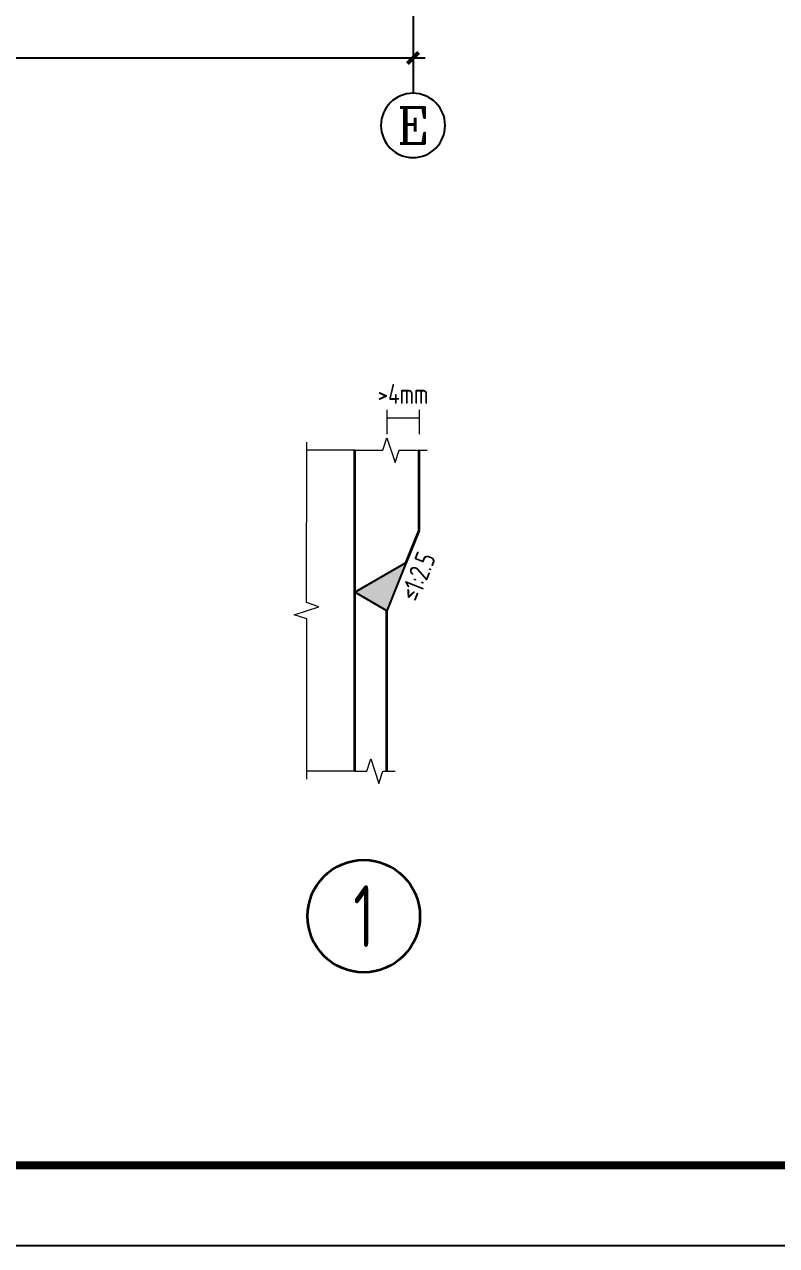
# Model space of a CAD drawing. Extents: x -307088 to 5640332, y -3541089 to -2181377.
# Drawn here: x 5535144 to 5544510, y -3216089 to -3200880 of the extents above; entities that cross this region are included whole.
import ezdxf
from ezdxf.enums import TextEntityAlignment as Align

# ---------------------------------------------------------------- set-up
doc = ezdxf.new("R2010")
doc.units = 0
doc.header["$LTSCALE"] = 100
doc.header["$MEASUREMENT"] = 0
doc.linetypes.add('2', pattern=[1850, 1200, -300, 50, -300])
doc.layers.get('0').update_dxf_attribs({"linetype": 'CONTINUOUS'})
for name, color, linetype in [('10', 7, 'CONTINUOUS'), ('AXIS', 3, 'CONTINUOUS'), ('AXIS_TEXT', 7, 'CONTINUOUS'), ('PUB_DIM', 3, 'CONTINUOUS'), ('PUB_TITLE', 4, 'CONTINUOUS'), ('墙线__粗线', 7, 'CONTINUOUS'), ('轴线__点划线', 253, '2')]:
    doc.layers.add(name, color=color, linetype=linetype)
doc.styles.add('COMPLEX', font='COMPLEX')
doc.styles.add('DIM_FONT', font='SIMPLEX.shx', dxfattribs={"width": 0.6, "bigfont": 'hztxt.shx'})
doc.styles.add('FromPkpm', font='Pkpmeng', dxfattribs={"width": 0.7, "bigfont": 'hztxt'})
doc.dimstyles.new('DIMN', dxfattribs={"dimtxt": 300, "dimasz": 1, "dimexe": 250, "dimexo": 300, "dimgap": 150, "dimtad": 1, "dimdec": 0, "dimzin": 0, "dimdsep": 46, "dimtxsty": 'DIM_FONT', "dimblk": '_DIMX', "dimcen": 0, "dimdle": 100, "dimclrt": 7, "dimadec": 0, "dimazin": 0, "dimtfac": 1, "dimtdec": 0, "dimtix": 1, "dimtmove": 2, "dimatfit": 3, "dimldrblk": '_DIMX', "dimfxl": 1, "dimtolj": 1, "dimtzin": 0, "dimarcsym": 0})

# ---------------------------------------------------------------- blocks, each defined once
blk = doc.blocks.new('_DIMX')
blk.add_line((-150, 0), (150, 0))
at = {"const_width": 50}
blk.add_lwpolyline([(-70, -70), (70, 70)], dxfattribs=at)
blk = doc.blocks.new('_AXISO')
blk.add_circle((0, 0), 0.5)
at = {"layer": 'AXIS_TEXT', "style": 'COMPLEX', "width": 1.041667}
blk.add_attdef('A', text='', height=0.56, dxfattribs=at).set_placement((-0.25, -0.28), (0.25, -0.28), align=Align.FIT)

msp = doc.modelspace()

# ---------------------------------------------------------------- hatches: boundary and pattern name
at = {"layer": '墙线__粗线'}
msp.add_hatch(color=9, dxfattribs=at).paths.add_polyline_path([(5539658.6, -3208181.3), (5539258.6, -3207950.4), (5539898.9, -3207580.8)])

# ---------------------------------------------------------------- linework, layer by layer
at = {"layer": '10', "lineweight": 35, "ltscale": 100}
msp.add_circle((5539369.1, -3211986.5), 700, dxfattribs=at)
at = {"layer": 'PUB_TITLE'}
msp.add_lwpolyline([(5479576.3, -3216089.1), (5553876.3, -3216089.1), (5553876.3, -3174089.1), (5479576.3, -3174089.1)], close=True, dxfattribs=at)
at = {"layer": 'PUB_TITLE', "const_width": 100}
msp.add_lwpolyline([(5482076.3, -3215089.1), (5552876.3, -3215089.1), (5552876.3, -3175089.1), (5482076.3, -3175089.1)], close=True, dxfattribs=at)
at = {"layer": '墙线__粗线', "color": 9, "lineweight": 18, "ltscale": 100}
for p, q in [((5539658.6, -3205681.3), (5539658.6, -3205981.3)), ((5540058.6, -3205681.3), (5540058.6, -3205981.3)), ((5539658.6, -3205781.3), (5540058.6, -3205781.3)), ((5538655.4, -3208081.3), (5538658.6, -3206081.3)), ((5539608.6, -3206181.3), (5539658.6, -3206027.5)), ((5539658.6, -3206027.5), (5539758.4, -3206334.6)), ((5539258.6, -3206181.3), (5538658.6, -3206181.3)), ((5539258.6, -3206181.3), (5539608.6, -3206181.3)), ((5539758.4, -3206334.6), (5539808.6, -3206180.8)), ((5539808.6, -3206180.8), (5540158.6, -3206181.3)), ((5538504.7, -3208231.3), (5538809.2, -3208131.6)), ((5538809.2, -3208131.6), (5538655.4, -3208081.3)), ((5538658.6, -3208281.3), (5538504.7, -3208231.3)), ((5538658.6, -3210281.3), (5538658.6, -3208281.3)), ((5539408.6, -3210181.3), (5539458.6, -3210027.5)), ((5539458.6, -3210027.5), (5539558.4, -3210334.9)), ((5539258.6, -3210181.3), (5538658.6, -3210181.3)), ((5539258.6, -3210181.3), (5539408.6, -3210181.3)), ((5539558.4, -3210334.9), (5539608.6, -3210181.1)), ((5539608.6, -3210181.1), (5539758.6, -3210181.3))]:
    msp.add_line(p, q, dxfattribs=at)
at = {"layer": '墙线__粗线', "color": 2, "lineweight": 35, "ltscale": 100}
for p, q in [((5539258.6, -3207950.4), (5539258.6, -3206181.3)), ((5540058.6, -3207181.3), (5540058.6, -3206181.3)), ((5539898.9, -3207580.8), (5540058.6, -3207181.3))]:
    msp.add_line(p, q, dxfattribs=at)
at = {"layer": '墙线__粗线', "color": 3, "lineweight": 35, "ltscale": 100}
for p, q in [((5539258.6, -3210181.3), (5539258.6, -3207950.4)), ((5539658.6, -3210181.3), (5539658.6, -3208181.3))]:
    msp.add_line(p, q, dxfattribs=at)
at = {"layer": '墙线__粗线', "color": 9, "linetype": 'Continuous'}
msp.add_lwpolyline([(5539658.6, -3208181.3), (5539258.6, -3207950.4), (5539898.9, -3207580.8)], close=True, dxfattribs=at)
at = {"layer": '轴线__点划线', "color": 1, "ltscale": 0.01}
msp.add_line((5539982.9, -3176910.2), (5539982.9, -3201737.8), dxfattribs=at)

# ---------------------------------------------------------------- block references
at = {"layer": 'AXIS', "ltscale": 50}
ref = msp.add_blockref('_AXISO', (5539982.9, -3202137.8), dxfattribs=dict(at, xscale=-800, yscale=800, zscale=800))
ref.add_attrib('A', 'E', dxfattribs={"layer": 'AXIS_TEXT', "height": 448, "style": 'COMPLEX', "width": 1.171875}).set_placement((5539782.9, -3202361.8), (5540182.9, -3202361.8), align=Align.FIT)

# ---------------------------------------------------------------- texts
at = {"layer": '10', "lineweight": 25, "style": 'FromPkpm', "width": 0.7}
msp.add_text('1', height=770, dxfattribs=at).set_placement((5539369.1, -3211986.5), align=Align.MIDDLE_CENTER)
at = {"layer": '墙线__粗线', "color": 9, "lineweight": 25, "style": 'FromPkpm', "width": 0.8}
msp.add_text('>4mm', height=250, dxfattribs=at).set_placement((5539858.6, -3205481.3), align=Align.MIDDLE_CENTER)
msp.add_text('≤1:2.5', height=250, rotation=68.19859, dxfattribs=at).set_placement((5540044.3, -3207755.6), align=Align.MIDDLE_CENTER)

# ---------------------------------------------------------------- dimensions: what is measured, and where the dimension line sits
at = {"layer": 'PUB_DIM'}
msp.add_aligned_dim(p1=(5489182.9, -3199709.9), p2=(5539982.9, -3199709.9), distance=-1587.4, dimstyle='DIMN', override={"dimlfac": 0.5}, dxfattribs=at).render()

doc.saveas('drawing.dxf')
